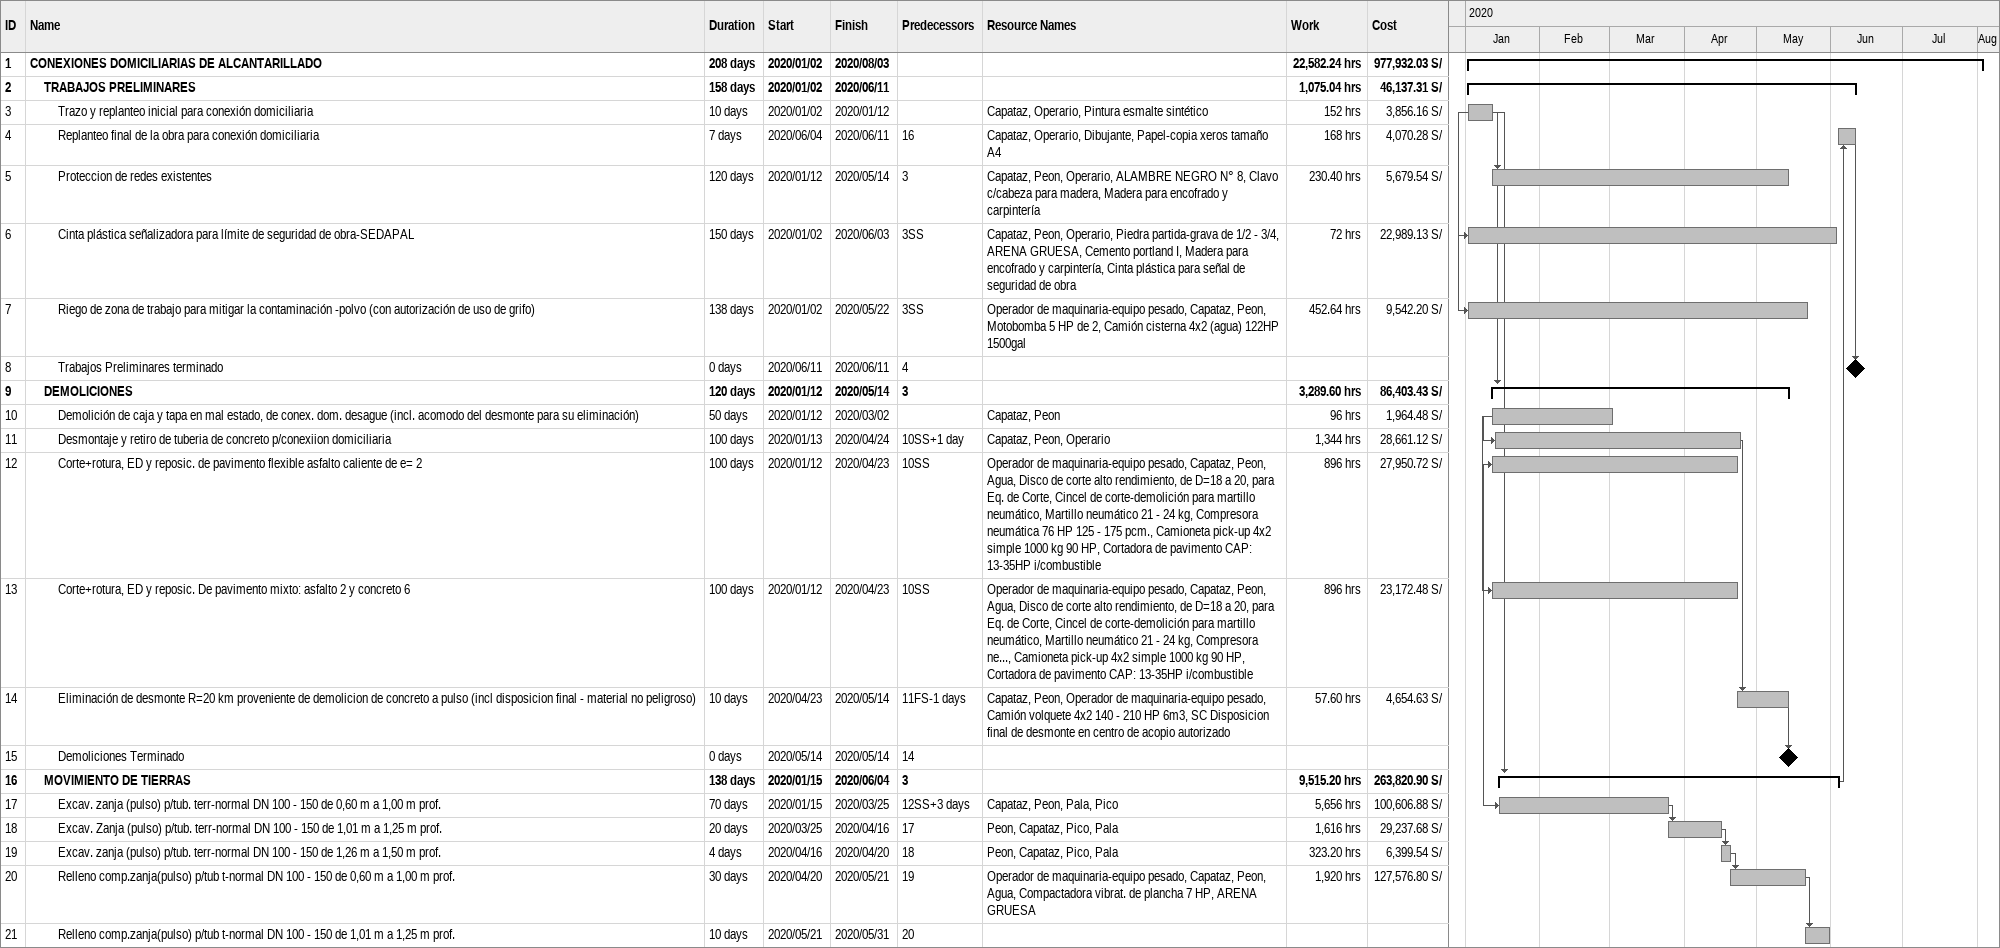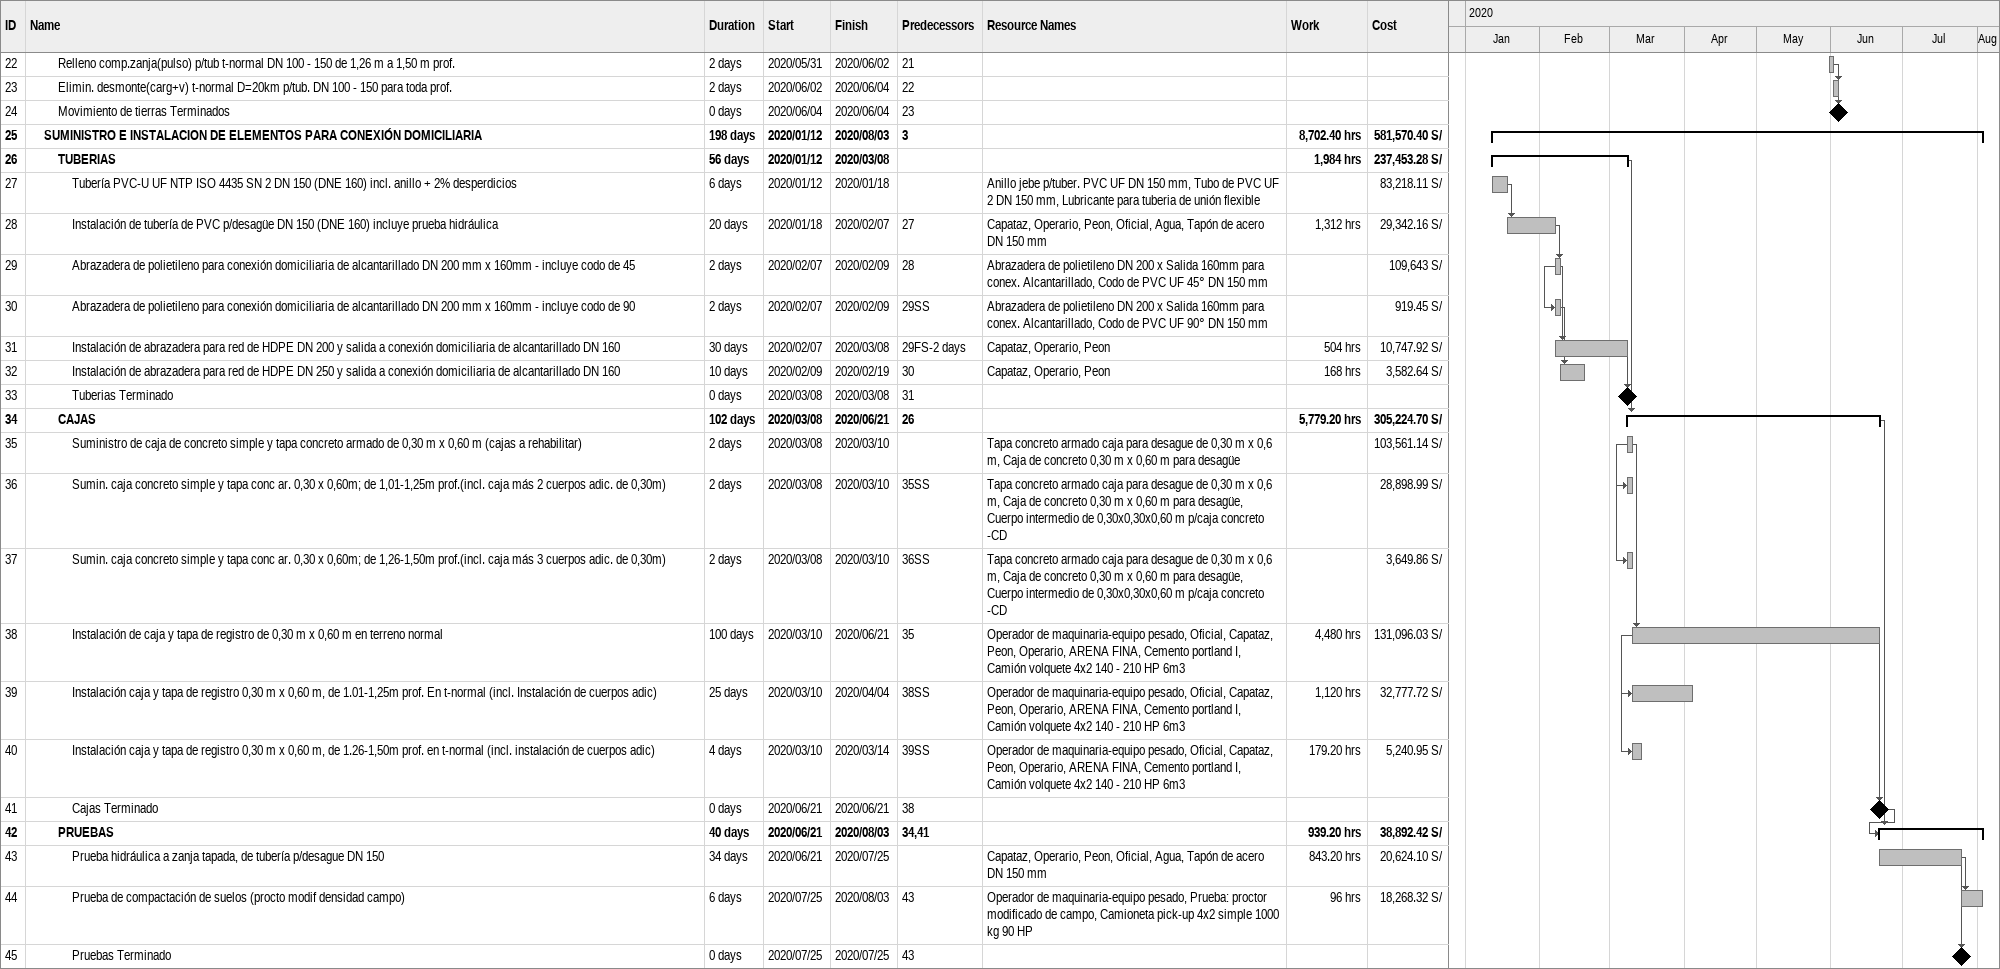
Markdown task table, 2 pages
| ID | Level | Task | Duration | Start | Finish | Predecessors | Resources | Work (h) | Cost (S/) |
|---|---|---|---|---|---|---|---|---|---|
| 1 | 1 | **CONEXIONES DOMICILIARIAS DE ALCANTARILLADO** | 208d | 2020-01-02 | 2020-08-03 |  |  | 22582.24 | 977932.03 |
| 2 | 2 | **TRABAJOS PRELIMINARES** | 158d | 2020-01-02 | 2020-06-11 |  |  | 1075.04 | 46137.31 |
| 3 | 3 | Trazo y replanteo inicial para conexión domiciliaria | 10d | 2020-01-02 | 2020-01-12 |  | Capataz, Operario, Pintura esmalte sintético | 152 | 3856.16 |
| 4 | 3 | Replanteo final de la obra para conexión domiciliaria | 7d | 2020-06-04 | 2020-06-11 | 16 | Capataz, Operario, Dibujante, Papel-copia xeros tamaño A4 | 168 | 4070.28 |
| 5 | 3 | Proteccion de redes existentes | 120d | 2020-01-12 | 2020-05-14 | 3 | Capataz, Peon, Operario, ALAMBRE NEGRO N° 8, Clavo c/cabeza para madera, Madera para encofrado y carpintería | 230.40 | 5679.54 |
| 6 | 3 | Cinta plástica señalizadora para límite de seguridad de obra-SEDAPAL | 150d | 2020-01-02 | 2020-06-03 | 3SS | Capataz, Peon, Operario, Piedra partida-grava de 1/2 - 3/4, ARENA GRUESA, Cemento portland I, Madera para encofrado y carpintería, Cinta plástica para señal de seguridad de obra | 72 | 22989.13 |
| 7 | 3 | Riego de zona de trabajo para mitigar la contaminación -polvo (con autorización de uso de grifo) | 138d | 2020-01-02 | 2020-05-22 | 3SS | Operador de maquinaria-equipo pesado, Capataz, Peon, Motobomba 5 HP de 2, Camión cisterna 4x2 (agua) 122HP 1500gal | 452.64 | 9542.20 |
| 8 | 3 | Trabajos Preliminares terminado | 0d | 2020-06-11 | 2020-06-11 | 4 |  |  |  |
| 9 | 2 | **DEMOLICIONES** | 120d | 2020-01-12 | 2020-05-14 | 3 |  | 3289.60 | 86403.43 |
| 10 | 3 | Demolición de caja y tapa en mal estado, de conex. dom. desague (incl. acomodo del desmonte para su eliminación) | 50d | 2020-01-12 | 2020-03-02 |  | Capataz, Peon | 96 | 1964.48 |
| 11 | 3 | Desmontaje y retiro de tuberia de concreto p/conexiion domiciliaria | 100d | 2020-01-13 | 2020-04-24 | 10SS+1d | Capataz, Peon, Operario | 1344 | 28661.12 |
| 12 | 3 | Corte+rotura, ED y reposic. de pavimento flexible asfalto caliente de e= 2 | 100d | 2020-01-12 | 2020-04-23 | 10SS | Operador de maquinaria-equipo pesado, Capataz, Peon, Agua, Disco de corte alto rendimiento, de D=18 a 20, para Eq. de Corte, Cincel de corte-demolición para martillo neumático, Martillo neumático 21 - 24 kg, Compresora neumática 76 HP 125 - 175 pcm., Camioneta pick-up 4x2 simple 1000 kg 90 HP, Cortadora de pavimento CAP: 13-35HP i/combustible | 896 | 27950.72 |
| 13 | 3 | Corte+rotura, ED y reposic. De pavimento mixto: asfalto 2 y concreto 6 | 100d | 2020-01-12 | 2020-04-23 | 10SS | Operador de maquinaria-equipo pesado, Capataz, Peon, Agua, Disco de corte alto rendimiento, de D=18 a 20, para Eq. de Corte, Cincel de corte-demolición para martillo neumático, Martillo neumático 21 - 24 kg, Compresora ne..., Camioneta pick-up 4x2 simple 1000 kg 90 HP, Cortadora de pavimento CAP: 13-35HP i/combustible | 896 | 23172.48 |
| 14 | 3 | Eliminación de desmonte R=20 km proveniente de demolicion de concreto a pulso (incl disposicion final - material no peligroso) | 10d | 2020-04-23 | 2020-05-14 | 11FS-1d | Capataz, Peon, Operador de maquinaria-equipo pesado, Camión volquete 4x2 140 - 210 HP 6m3, SC Disposicion final de desmonte en centro de acopio autorizado | 57.60 | 4654.63 |
| 15 | 3 | Demoliciones Terminado | 0d | 2020-05-14 | 2020-05-14 | 14 |  |  |  |
| 16 | 2 | **MOVIMIENTO DE TIERRAS** | 138d | 2020-01-15 | 2020-06-04 | 3 |  | 9515.20 | 263820.90 |
| 17 | 3 | Excav. zanja (pulso) p/tub. terr-normal DN 100 - 150 de 0,60 m a 1,00 m prof. | 70d | 2020-01-15 | 2020-03-25 | 12SS+3d | Capataz, Peon, Pala, Pico | 5656 | 100606.88 |
| 18 | 3 | Excav. Zanja (pulso) p/tub. terr-normal DN 100 - 150 de 1,01 m a 1,25 m prof. | 20d | 2020-03-25 | 2020-04-16 | 17 | Peon, Capataz, Pico, Pala | 1616 | 29237.68 |
| 19 | 3 | Excav. zanja (pulso) p/tub. terr-normal DN 100 - 150 de 1,26 m a 1,50 m prof. | 4d | 2020-04-16 | 2020-04-20 | 18 | Peon, Capataz, Pico, Pala | 323.20 | 6399.54 |
| 20 | 3 | Relleno comp.zanja(pulso) p/tub t-normal DN 100 - 150 de 0,60 m a 1,00 m prof. | 30d | 2020-04-20 | 2020-05-21 | 19 | Operador de maquinaria-equipo pesado, Capataz, Peon, Agua, Compactadora vibrat. de plancha 7 HP, ARENA GRUESA | 1920 | 127576.80 |
| 21 | 3 | Relleno comp.zanja(pulso) p/tub t-normal DN 100 - 150 de 1,01 m a 1,25 m prof. | 10d | 2020-05-21 | 2020-05-31 | 20 |  |  |  |
| 22 | 3 | Relleno comp.zanja(pulso) p/tub t-normal DN 100 - 150 de 1,26 m a 1,50 m prof. | 2d | 2020-05-31 | 2020-06-02 | 21 |  |  |  |
| 23 | 3 | Elimin. desmonte(carg+v) t-normal D=20km p/tub. DN 100 - 150 para toda prof. | 2d | 2020-06-02 | 2020-06-04 | 22 |  |  |  |
| 24 | 3 | Movimiento de tierras Terminados | 0d | 2020-06-04 | 2020-06-04 | 23 |  |  |  |
| 25 | 2 | **SUMINISTRO E INSTALACION DE ELEMENTOS PARA CONEXIÓN DOMICILIARIA** | 198d | 2020-01-12 | 2020-08-03 | 3 |  | 8702.40 | 581570.40 |
| 26 | 3 | **TUBERIAS** | 56d | 2020-01-12 | 2020-03-08 |  |  | 1984 | 237453.28 |
| 27 | 4 | Tubería PVC-U UF NTP ISO 4435 SN 2 DN 150 (DNE 160) incl. anillo + 2% desperdicios | 6d | 2020-01-12 | 2020-01-18 |  | Anillo jebe p/tuber. PVC UF DN 150 mm, Tubo de PVC UF 2 DN 150 mm, Lubricante para tuberia de unión flexible |  | 83218.11 |
| 28 | 4 | Instalación de tubería de PVC p/desagüe DN 150 (DNE 160) incluye prueba hidráulica | 20d | 2020-01-18 | 2020-02-07 | 27 | Capataz, Operario, Peon, Oficial, Agua, Tapón de acero DN 150 mm | 1312 | 29342.16 |
| 29 | 4 | Abrazadera de polietileno para conexión domiciliaria de alcantarillado DN 200 mm x 160mm - incluye codo de 45 | 2d | 2020-02-07 | 2020-02-09 | 28 | Abrazadera de polietileno DN 200 x Salida 160mm para conex. Alcantarillado, Codo de PVC UF 45° DN 150 mm |  | 109643 |
| 30 | 4 | Abrazadera de polietileno para conexión domiciliaria de alcantarillado DN 200 mm x 160mm - incluye codo de 90 | 2d | 2020-02-07 | 2020-02-09 | 29SS | Abrazadera de polietileno DN 200 x Salida 160mm para conex. Alcantarillado, Codo de PVC UF 90° DN 150 mm |  | 919.45 |
| 31 | 4 | Instalación de abrazadera para red de HDPE DN 200 y salida a conexión domiciliaria de alcantarillado DN 160 | 30d | 2020-02-07 | 2020-03-08 | 29FS-2d | Capataz, Operario, Peon | 504 | 10747.92 |
| 32 | 4 | Instalación de abrazadera para red de HDPE DN 250 y salida a conexión domiciliaria de alcantarillado DN 160 | 10d | 2020-02-09 | 2020-02-19 | 30 | Capataz, Operario, Peon | 168 | 3582.64 |
| 33 | 4 | Tuberias Terminado | 0d | 2020-03-08 | 2020-03-08 | 31 |  |  |  |
| 34 | 3 | **CAJAS** | 102d | 2020-03-08 | 2020-06-21 | 26 |  | 5779.20 | 305224.70 |
| 35 | 4 | Suministro de caja de concreto simple y tapa concreto armado de 0,30 m x 0,60 m (cajas a rehabilitar) | 2d | 2020-03-08 | 2020-03-10 |  | Tapa concreto armado caja para desague de 0,30 m x 0,6 m, Caja de concreto 0,30 m x 0,60 m para desagüe |  | 103561.14 |
| 36 | 4 | Sumin. caja concreto simple y tapa conc ar. 0,30 x 0,60m; de 1,01-1,25m prof.(incl. caja más 2 cuerpos adic. de 0,30m) | 2d | 2020-03-08 | 2020-03-10 | 35SS | Tapa concreto armado caja para desague de 0,30 m x 0,6 m, Caja de concreto 0,30 m x 0,60 m para desagüe, Cuerpo intermedio de 0,30x0,30x0,60 m p/caja concreto -CD |  | 28898.99 |
| 37 | 4 | Sumin. caja concreto simple y tapa conc ar. 0,30 x 0,60m; de 1,26-1,50m prof.(incl. caja más 3 cuerpos adic. de 0,30m) | 2d | 2020-03-08 | 2020-03-10 | 36SS | Tapa concreto armado caja para desague de 0,30 m x 0,6 m, Caja de concreto 0,30 m x 0,60 m para desagüe, Cuerpo intermedio de 0,30x0,30x0,60 m p/caja concreto -CD |  | 3649.86 |
| 38 | 4 | Instalación de caja y tapa de registro de 0,30 m x 0,60 m en terreno normal | 100d | 2020-03-10 | 2020-06-21 | 35 | Operador de maquinaria-equipo pesado, Oficial, Capataz, Peon, Operario, ARENA FINA, Cemento portland I, Camión volquete 4x2 140 - 210 HP 6m3 | 4480 | 131096.03 |
| 39 | 4 | Instalación caja y tapa de registro 0,30 m x 0,60 m, de 1.01-1,25m prof. En t-normal (incl. Instalación de cuerpos adic) | 25d | 2020-03-10 | 2020-04-04 | 38SS | Operador de maquinaria-equipo pesado, Oficial, Capataz, Peon, Operario, ARENA FINA, Cemento portland I, Camión volquete 4x2 140 - 210 HP 6m3 | 1120 | 32777.72 |
| 40 | 4 | Instalación caja y tapa de registro 0,30 m x 0,60 m, de 1.26-1,50m prof. en t-normal (incl. instalación de cuerpos adic) | 4d | 2020-03-10 | 2020-03-14 | 39SS | Operador de maquinaria-equipo pesado, Oficial, Capataz, Peon, Operario, ARENA FINA, Cemento portland I, Camión volquete 4x2 140 - 210 HP 6m3 | 179.20 | 5240.95 |
| 41 | 4 | Cajas Terminado | 0d | 2020-06-21 | 2020-06-21 | 38 |  |  |  |
| 42 | 3 | **PRUEBAS** | 40d | 2020-06-21 | 2020-08-03 | 34, 41 |  | 939.20 | 38892.42 |
| 43 | 4 | Prueba hidráulica a zanja tapada, de tubería p/desague DN 150 | 34d | 2020-06-21 | 2020-07-25 |  | Capataz, Operario, Peon, Oficial, Agua, Tapón de acero DN 150 mm | 843.20 | 20624.10 |
| 44 | 4 | Prueba de compactación de suelos (procto modif densidad campo) | 6d | 2020-07-25 | 2020-08-03 | 43 | Operador de maquinaria-equipo pesado, Prueba: proctor modificado de campo, Camioneta pick-up 4x2 simple 1000 kg 90 HP | 96 | 18268.32 |
| 45 | 4 | Pruebas Terminado | 0d | 2020-07-25 | 2020-07-25 | 43 |  |  |  |
